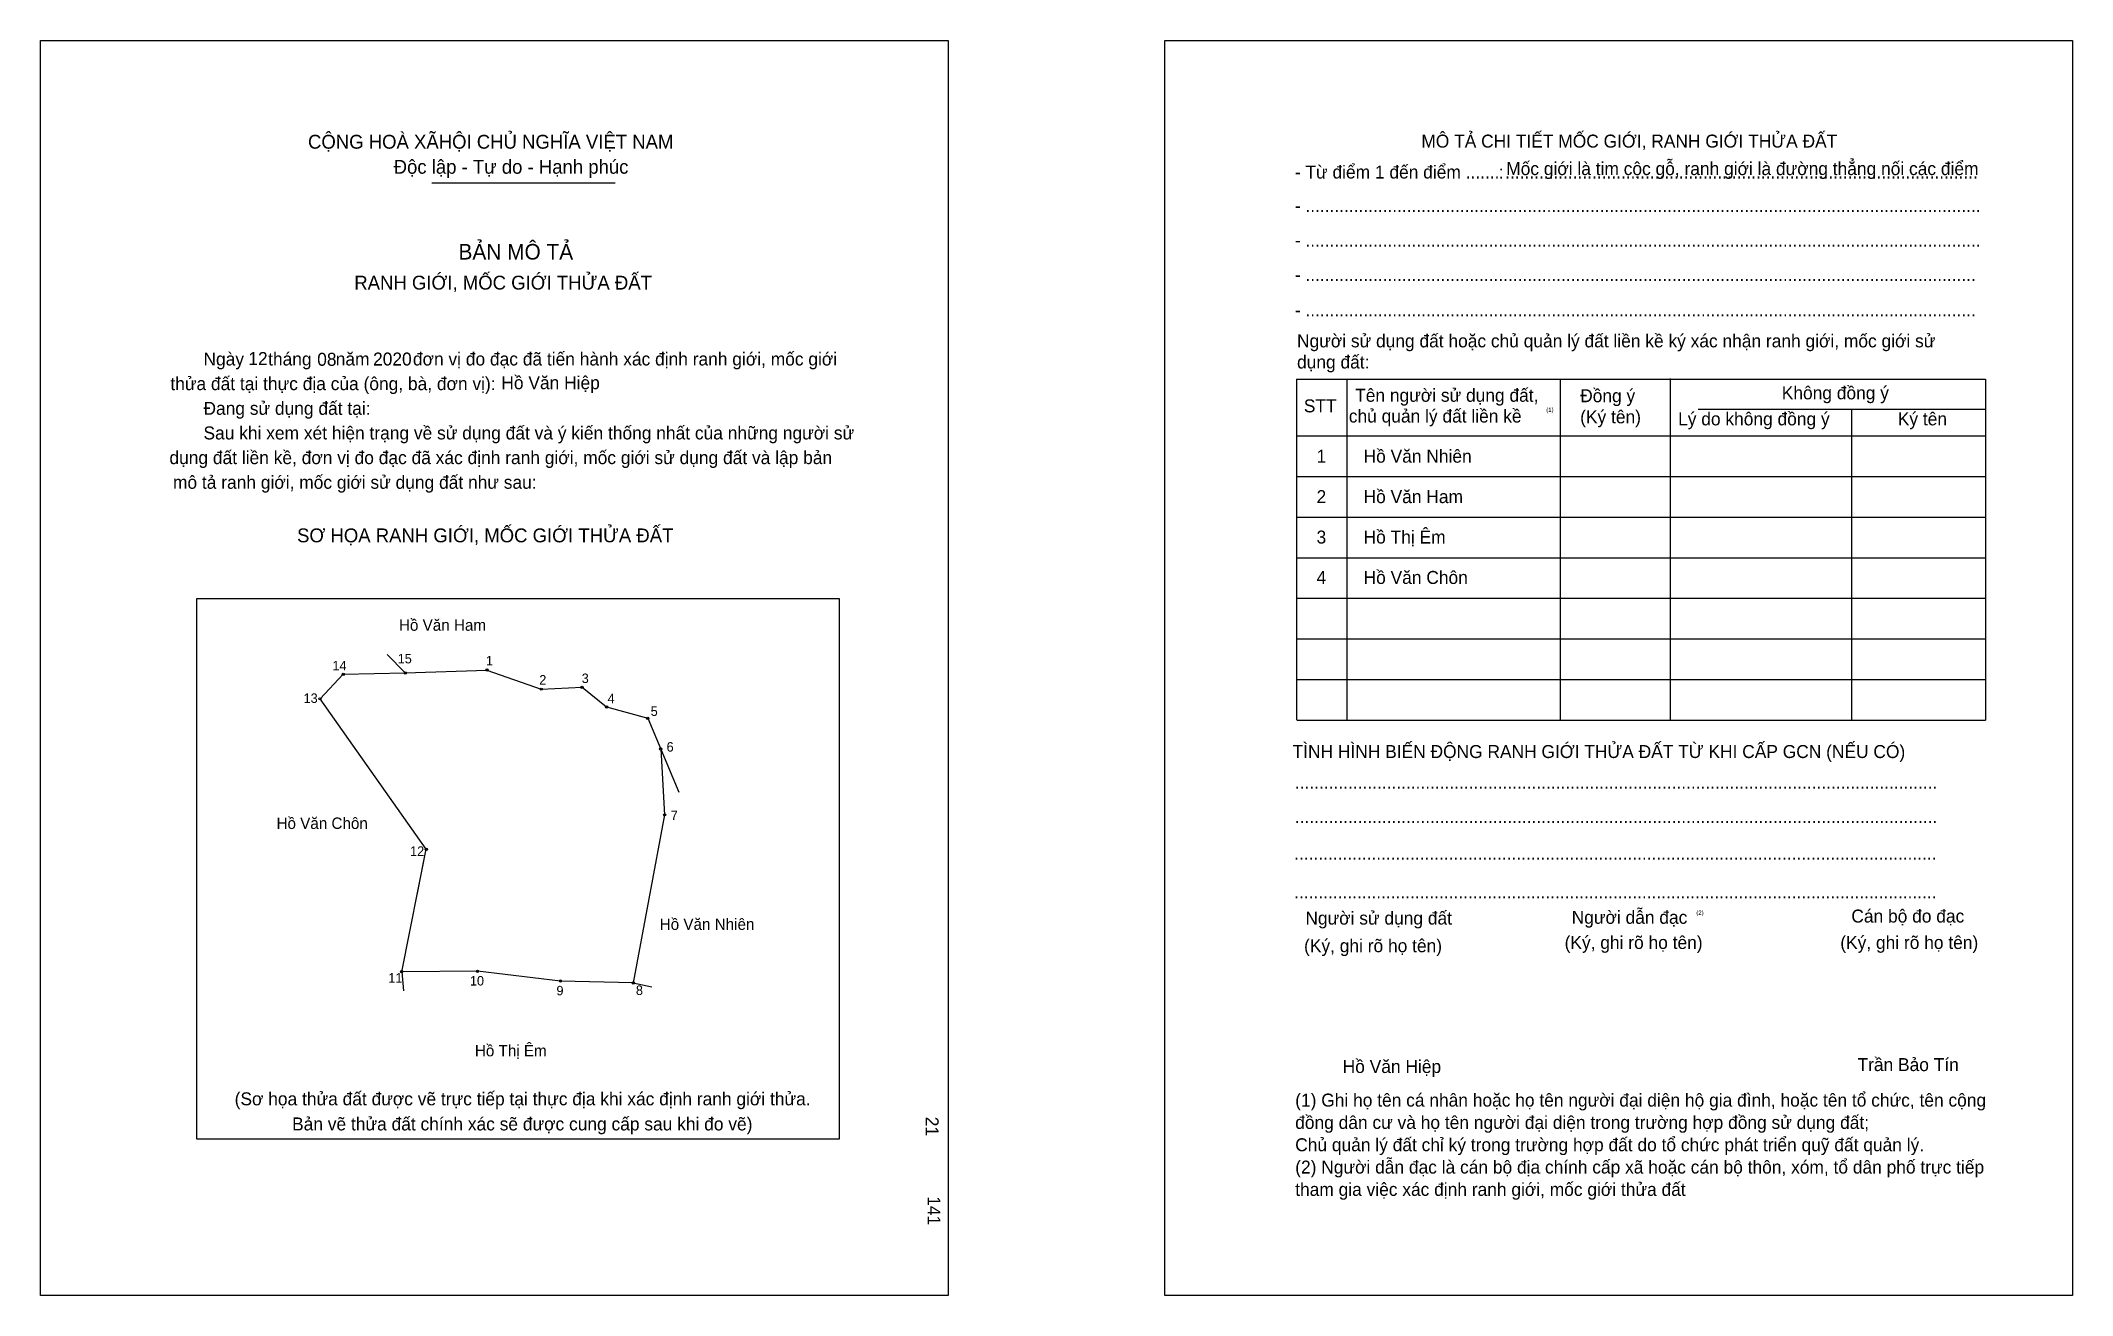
# Model space of a CAD drawing. Extents: x 547980 to 548449, y 1824773 to 1825062.
import ezdxf

# ---------------------------------------------------------------- set-up
doc = ezdxf.new("R2010")
doc.units = 0
for name, color, linetype in [('bmtKhungInTrang1', 7, 'Continuous'), ('bmtKhungInTrang2', 7, 'Continuous'), ('bmtNoiDung', 7, 'Continuous'), ('bmtTemplate', 7, 'Continuous'), ('CanhThua', 7, 'Continuous'), ('MocDinhThua', 7, 'Continuous'), ('RauThua', 7, 'Continuous'), ('SoHieuDinhThua', 7, 'Continuous'), ('TenChuLanCan', 7, 'Continuous')]:
    doc.layers.add(name, color=color, linetype=linetype)

msp = doc.modelspace()

# ---------------------------------------------------------------- linework, layer by layer
at = {"layer": 'bmtKhungInTrang1'}
msp.add_lwpolyline([(547980.32, 1825062.07), (548189.58, 1825062.07), (548189.58, 1824772.63), (547980.32, 1824772.63)], close=True, dxfattribs=at)
at = {"layer": 'bmtKhungInTrang2'}
msp.add_lwpolyline([(548239.48, 1825062.07), (548448.75, 1825062.07), (548448.75, 1824772.63), (548239.48, 1824772.63)], close=True, dxfattribs=at)
at = {"layer": 'bmtTemplate'}
for p, q in [((548070.49, 1825029.26), (548112.81, 1825029.26)), ((548281.46, 1824984), (548281.46, 1824905.31)), ((548330.69, 1824984), (548330.69, 1824905.31)), ((548356.02, 1824984.09), (548356.02, 1824905.31)), ((548428.71, 1824984), (548428.71, 1824905.31)), ((548362.44, 1824977.07), (548428.71, 1824977.07)), ((548269.99, 1824970.89), (548428.71, 1824970.89)), ((548269.99, 1824961.52), (548428.71, 1824961.52)), ((548269.99, 1824952.15), (548428.71, 1824952.15)), ((548269.99, 1824942.78), (548428.71, 1824942.78)), ((548269.99, 1824933.42), (548428.71, 1824933.42)), ((548269.99, 1824924.05), (548428.71, 1824924.05)), ((548269.99, 1824914.68), (548428.71, 1824914.68)), ((548269.99, 1824905.31), (548428.71, 1824905.31))]:
    msp.add_line(p, q, dxfattribs=at)
for points in [[(548269.88, 1824984), (548428.71, 1824984)], [(548269.88, 1824984), (548269.88, 1824905.31)], [(548397.82, 1824976.97), (548397.82, 1824905.31)]]:
    msp.add_lwpolyline(points, dxfattribs=at)
msp.add_lwpolyline([(548016.32, 1824808.68), (548016.32, 1824933.41), (548164.39, 1824933.41), (548164.39, 1824808.68)], close=True, dxfattribs=at)
at = {"layer": 'CanhThua'}
for p, q in [((548044.75, 1824910.23), (548050.1, 1824915.89)), ((548050.1, 1824915.89), (548064.37, 1824916.22)), ((548064.37, 1824916.22), (548083.21, 1824916.88)), ((548083.21, 1824916.88), (548095.73, 1824912.46)), ((548095.73, 1824912.46), (548105.16, 1824912.89)), ((548105.16, 1824912.89), (548110.8, 1824908.36)), ((548069.24, 1824875.55), (548044.75, 1824910.23)), ((548110.8, 1824908.36), (548120.3, 1824905.76)), ((548120.3, 1824905.76), (548123.28, 1824898.65)), ((548123.28, 1824898.65), (548124.19, 1824883.48)), ((548124.19, 1824883.48), (548116.96, 1824844.71)), ((548063.58, 1824847.28), (548069.24, 1824875.55)), ((548081.04, 1824847.38), (548063.58, 1824847.28)), ((548100.18, 1824845.12), (548081.04, 1824847.38)), ((548116.96, 1824844.71), (548100.18, 1824845.12))]:
    msp.add_line(p, q, dxfattribs=at)
at = {"layer": 'MocDinhThua'}
for centre in [(548050.1, 1824915.89), (548064.37, 1824916.22), (548083.21, 1824916.88), (548095.73, 1824912.46), (548105.16, 1824912.89), (548044.75, 1824910.23), (548110.8, 1824908.36), (548120.3, 1824905.76), (548123.28, 1824898.65), (548124.19, 1824883.48), (548069.24, 1824875.55), (548063.58, 1824847.28), (548081.04, 1824847.38), (548100.18, 1824845.12), (548116.96, 1824844.71)]:
    msp.add_circle(centre, 0.262, dxfattribs=at)
at = {"layer": 'RauThua'}
for p, q in [((548060.25, 1824920.5), (548064.37, 1824916.22)), ((548123.28, 1824898.65), (548127.44, 1824888.72)), ((548067.13, 1824864.99), (548069.24, 1824875.55)), ((548063.58, 1824847.28), (548063.96, 1824842.91)), ((548116.96, 1824844.71), (548121.22, 1824843.77))]:
    msp.add_line(p, q, dxfattribs=at)

# ---------------------------------------------------------------- texts
at = {"layer": 'bmtNoiDung'}
for s, height, p in [('12', 2.994, (548028.2, 1824987.23)), ('08', 2.994, (548044.08, 1824987.06)), ('2020', 2.994, (548056.96, 1824987.12)), ('Hồ Văn Hiệp', 2.9942, (548086.54, 1824981.66)), ('1', 2.99, (548274.49, 1824964.71)), ('Hồ Văn Nhiên ', 2.9942, (548285.33, 1824964.71)), ('2', 2.99, (548274.49, 1824955.38)), ('Hồ Văn Ham ', 2.9942, (548285.33, 1824955.38)), ('3', 2.99, (548274.49, 1824946.06)), ('Hồ Thị Êm ', 2.994, (548285.33, 1824946.06)), ('4', 2.99, (548274.49, 1824936.74)), ('Hồ Văn Chôn ', 2.9942, (548285.33, 1824936.74)), ('Hồ Văn Hiệp', 2.9942, (548280.51, 1824823.93))]:
    msp.add_text(s, height=height, dxfattribs=at).set_placement(p)
for s, p in [('21', (548184.37, 1824813.83)), ('141', (548184.79, 1824795.51))]:
    msp.add_text(s, height=2.994, rotation=270, dxfattribs=at).set_placement(p)
at = {"layer": 'bmtTemplate'}
for s, height, p in [('CỘNG HOÀ XÃHỘI CHỦ NGHĨA VIỆT NAM', 3.1938, (548041.96, 1825037.14)), ('MÔ TẢ CHI TIẾT MỐC GIỚI, RANH GIỚI THỬA ĐẤT', 2.993, (548298.65, 1825037.39)), ('Độc lập - Tự do - Hạnh phúc', 3.1938, (548061.71, 1825031.36)), ('Mốc giới là tim cộc gỗ, ranh giới là đường thẳng nối các điểm', 2.993, (548318.22, 1825031.05)), ('- Từ điểm 1 đến điểm .......', 2.993, (548269.48, 1825030.26)), (':', 2.99, (548316.5, 1825030.26)), ('..................................................................................................', 2.993, (548317.98, 1825030.26)), ('- ............................................................................................................................................', 2.99304, (548269.48, 1825022.5)), ('BẢN MÔ TẢ', 3.593, (548076.66, 1825011.57)), ('- ............................................................................................................................................', 2.99304, (548269.48, 1825014.54)), ('RANH GIỚI, MỐC GIỚI THỬA ĐẤT', 3.1938, (548052.63, 1825004.64)), ('- ...........................................................................................................................................', 2.99304, (548269.48, 1825006.58)), ('- ...........................................................................................................................................', 2.99304, (548269.48, 1824998.43)), ('Người sử dụng đất hoặc chủ quản lý đất liền kề ký xác nhận ranh giới, mốc giới sử', 2.993, (548269.99, 1824991.31)), ('Ngày     tháng     năm         đơn vị đo đạc đã tiến hành xác định ranh giới, mốc giới ', 2.9942, (548017.86, 1824987.13)), ('dụng đất:', 2.993, (548269.99, 1824986.44)), ('thửa đất tại thực địa của (ông, bà, đơn vị):', 2.9942, (548010.23, 1824981.44)), ('Đang sử dụng đất tại:', 2.9942, (548017.86, 1824975.75)), ('STT', 2.993, (548271.55, 1824976.32)), ('Tên người sử dụng đất,', 2.993, (548283.39, 1824978.76)), ('Đồng ý', 2.993, (548335.27, 1824978.66)), ('Không đồng ý', 2.993, (548381.75, 1824979.32)), ('chủ quản lý đất liền kề', 2.993, (548281.93, 1824973.97)), ('(1)', 0.998, (548327.45, 1824976.43)), ('(Ký tên)', 2.993, (548335.27, 1824973.79)), ('Lý do không đồng ý', 2.993, (548357.85, 1824973.32)), ('Ký tên', 2.993, (548408.5, 1824973.32)), ('Sau khi xem xét hiện trạng về sử dụng đất và ý kiến thống nhất của những người sử ', 2.9942, (548017.86, 1824970.07)), ('dụng đất liền kề, đơn vị đo đạc đã xác định ranh giới, mốc giới sử dụng đất và lập bản', 2.9942, (548010.01, 1824964.38)), ('mô tả ranh giới, mốc giới sử dụng đất như sau:', 2.9942, (548010.83, 1824958.69)), ('SƠ HỌA RANH GIỚI, MỐC GIỚI THỬA ĐẤT', 3.1938, (548039.44, 1824946.34)), ('TÌNH HÌNH BIẾN ĐỘNG RANH GIỚI THỬA ĐẤT TỪ KHI CẤP GCN (NẾU CÓ)', 2.993, (548268.97, 1824896.58)), ('.....................................................................................................................................', 2.99753, (548269.48, 1824889.54)), ('.....................................................................................................................................', 2.99753, (548269.48, 1824881.57)), ('.....................................................................................................................................', 2.99753, (548269.32, 1824873.14)), ('.....................................................................................................................................', 2.99753, (548269.32, 1824864.24)), ('Người sử dụng đất', 2.993, (548271.92, 1824858.16)), ('Người dẫn đạc', 2.993, (548333.31, 1824858.34)), ('(2)', 0.998, (548362.05, 1824860.41)), ('Cán bộ đo đạc', 2.993, (548397.79, 1824858.63)), ('(Ký, ghi rõ họ tên)', 2.993, (548271.61, 1824851.79)), ('(Ký, ghi rõ họ tên)', 2.993, (548331.68, 1824852.54)), ('(Ký, ghi rõ họ tên)', 2.993, (548395.24, 1824852.54)), ('Trần Bảo Tín', 2.993, (548399.21, 1824824.37)), ('(Sơ họa thửa đất được vẽ trực tiếp tại thực địa khi xác định ranh giới thửa.', 2.9942, (548025.05, 1824816.47)), ('(1) Ghi họ tên cá nhân hoặc họ tên người đại diện hộ gia đình, hoặc tên tổ chức, tên cộng', 2.993, (548269.57, 1824816.18)), ('đồng dân cư và họ tên người đại diện trong trường hợp đồng sử dụng đất;', 2.993, (548269.57, 1824811.03)), ('Bản vẽ thửa đất chính xác sẽ được cung cấp sau khi đo vẽ)', 2.9942, (548038.29, 1824810.68)), ('Chủ quản lý đất chỉ ký trong trường hợp đất do tổ chức phát triển quỹ đất quản lý.', 2.993, (548269.57, 1824805.88)), ('(2) Người dẫn đạc là cán bộ địa chính cấp xã hoặc cán bộ thôn, xóm, tổ dân phố trực tiếp', 2.993, (548269.57, 1824800.73)), ('tham gia việc xác định ranh giới, mốc giới thửa đất', 2.993, (548269.57, 1824795.58))]:
    msp.add_text(s, height=height, dxfattribs=at).set_placement(p)
at = {"layer": 'SoHieuDinhThua'}
for s, height, p in [('14', 2.186, (548047.59, 1824916.8)), ('15', 2.186, (548062.64, 1824918.41)), ('1', 2.19, (548082.97, 1824917.94)), ('2', 2.19, (548095.28, 1824913.53)), ('3', 2.19, (548105.06, 1824913.88)), ('13', 2.186, (548040.94, 1824909.29)), ('4', 2.19, (548111.02, 1824909.21)), ('5', 2.19, (548120.96, 1824906.3)), ('6', 2.19, (548124.63, 1824898.06)), ('7', 2.19, (548125.59, 1824882.25)), ('12', 2.186, (548065.49, 1824874.01)), ('11', 2.186, (548060.47, 1824844.79)), ('10', 2.186, (548079.29, 1824844.11)), ('9', 2.19, (548099.24, 1824841.84)), ('8', 2.19, (548117.56, 1824841.92))]:
    msp.add_text(s, height=height, dxfattribs=at).set_placement(p)
at = {"layer": 'TenChuLanCan'}
for s, p in [('Hồ Văn Ham', (548062.93, 1824925.94)), ('Hồ Văn Chôn', (548034.7, 1824880.23)), ('Hồ Văn Nhiên', (548123.05, 1824856.94)), ('Hồ Thị Êm', (548080.43, 1824827.77))]:
    msp.add_text(s, height=2.623, dxfattribs=at).set_placement(p)

doc.saveas('drawing.dxf')
